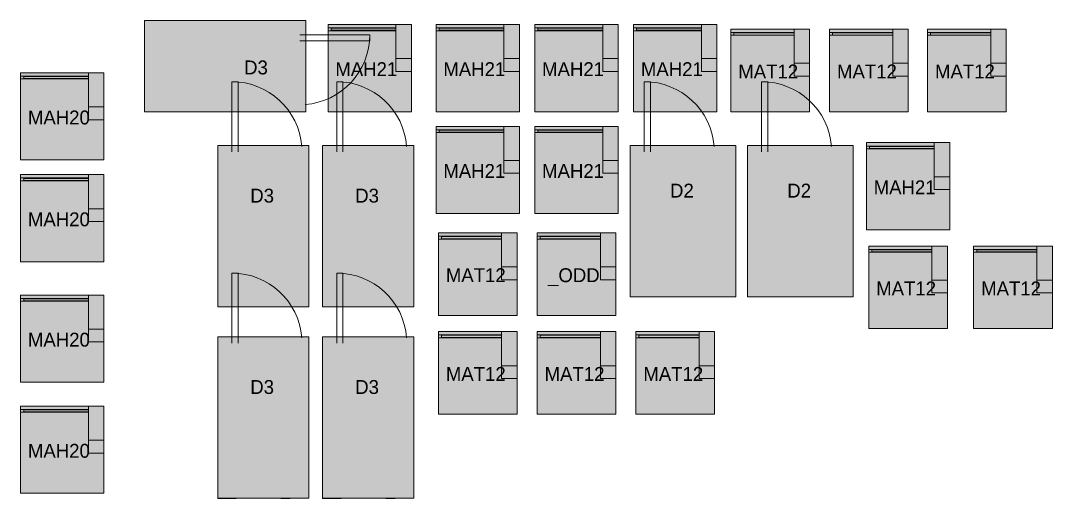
# Model space of a CAD drawing. Header units: inches. Extents: x -850 to 35, y 11821 to 12279.
# Drawn here: x -827.6 to -493.3, y 11821.4 to 11976.1 of the extents above; entities that cross this region are included whole.
import ezdxf

# ---------------------------------------------------------------- set-up
doc = ezdxf.new("R2010")
doc.units = ezdxf.units.IN
doc.header["$MEASUREMENT"] = 0
doc.layers.add('M-EQPM', color=50, linetype='Continuous', lineweight=9)
doc.layers.add('M-EQPM-IDEN', color=50, linetype='Continuous', lineweight=9)
doc.styles.add('Century Gothic', font='ufonts.com_century-gothic.ttf', dxfattribs={"height": 4.5})

# ---------------------------------------------------------------- blocks, each defined once
blk = doc.blocks.new('_Front Washer - MAH20-877465-EXISTING EQUIPMENT IN STORAGE')
at = {"layer": 'M-EQPM'}
for points in [[(12.86, 27.16), (12.86, 28.25), (-9.14, 28.25), (-9.14, 27.16)], [(12.86, 26.25), (12.86, 26.37), (-8.14, 26.37), (-8.14, 27.03), (12.86, 27.05), (12.86, 27.16), (-9.14, 27.16), (-9.14, 26.25)], [(12.86, 26.37), (12.86, 27.03), (-8.14, 27.03), (-8.14, 26.37)], [(12.86, 17.19), (17.86, 17.19), (17.86, 28.25), (12.86, 28.25)], [(17.86, 0), (17.86, 13.05), (12.86, 13.05), (12.86, 26.25), (-9.14, 26.25), (-9.14, 0), (12.86, 0)], [(12.86, 13.05), (17.86, 13.05), (17.86, 17.19), (12.86, 17.19)]]:
    blk.add_hatch(color=256, dxfattribs=at).paths.add_polyline_path(points, flags=0)
for p, q in [((-9.14, 27.16), (-9.14, 28.25)), ((-9.14, 28.25), (12.86, 28.25)), ((-9.14, 26.25), (-9.14, 27.16)), ((-9.14, 27.16), (12.86, 27.16)), ((-8.14, 26.37), (-8.14, 27.03)), ((-8.14, 27.03), (12.86, 27.03)), ((12.86, 17.19), (12.86, 28.25)), ((17.86, 28.25), (12.86, 28.25)), ((17.86, 28.25), (17.86, 17.19)), ((12.86, 26.25), (-9.14, 26.25)), ((-9.14, 26.25), (-9.14, 0)), ((12.86, 26.37), (-8.14, 26.37)), ((12.86, 13.05), (12.86, 17.19)), ((12.86, 17.19), (17.86, 17.19)), ((17.86, 17.19), (17.86, 13.05)), ((12.86, 13.05), (17.86, 13.05)), ((17.86, 0), (17.86, 13.05)), ((-9.14, 0), (17.86, 0))]:
    blk.add_line(p, q, dxfattribs=at)
blk = doc.blocks.new('_Stacked Dryer - D3-880943-EXISTING EQUIPMENT IN STORAGE')
at = {"layer": 'M-EQPM'}
for points in [[(-10.39, 0), (19.11, 0), (19.11, 52.25), (-10.39, 52.25), (-10.39, 25.24)], [(-4.39, 52.31), (-4.39, 52.25), (-1.39, 52.25), (-1.39, 52.31)], [(13.11, 52.31), (13.11, 52.25), (19.11, 52.25), (19.11, 52.31)]]:
    blk.add_hatch(color=256, dxfattribs=at).paths.add_polyline_path(points, flags=0)
for p, q in [((19.11, 52.25), (-10.39, 52.25)), ((-10.39, 52.25), (-10.39, 0)), ((-4.39, 52.31), (-1.39, 52.31)), ((-4.39, 52.31), (-4.39, 52.25)), ((-1.39, 52.25), (-1.39, 52.31)), ((13.11, 52.31), (19.11, 52.31)), ((13.11, 52.31), (13.11, 52.25)), ((19.11, 52.25), (19.11, 52.31)), ((19.11, 0), (19.11, 52.25)), ((-10.39, 0), (19.11, 0)), ((12.52, 2), (12.52, -20.68)), ((14.52, -20.68), (14.52, 2)), ((12.52, -20.68), (14.52, -20.68))]:
    blk.add_line(p, q, dxfattribs=at)
blk.add_arc((14.52, 2), 22.68, 184.3791, 270, dxfattribs=at)
blk = doc.blocks.new('_Front Washer - MAH21-907727-EXISTING EQUIPMENT IN STORAGE')
at = {"layer": 'M-EQPM'}
for points in [[(12.86, 27.16), (12.86, 28.25), (-9.14, 28.25), (-9.14, 27.16)], [(12.86, 26.25), (12.86, 26.37), (-8.14, 26.37), (-8.14, 27.03), (12.86, 27.05), (12.86, 27.16), (-9.14, 27.16), (-9.14, 26.25)], [(12.86, 26.37), (12.86, 27.03), (-8.14, 27.03), (-8.14, 26.37)], [(17.86, 17.19), (17.86, 28.25), (12.86, 28.25), (12.86, 17.19)], [(17.86, 0), (17.86, 13.05), (12.86, 13.05), (12.86, 26.25), (-9.14, 26.25), (-9.14, 0), (12.86, 0)], [(17.86, 13.05), (17.86, 17.19), (12.86, 17.19), (12.86, 13.05)]]:
    blk.add_hatch(color=256, dxfattribs=at).paths.add_polyline_path(points, flags=0)
for p, q in [((-9.14, 27.16), (-9.14, 28.25)), ((-9.14, 28.25), (12.86, 28.25)), ((-9.14, 26.25), (-9.14, 27.16)), ((-9.14, 27.16), (12.86, 27.16)), ((-8.14, 26.37), (-8.14, 27.03)), ((-8.14, 27.03), (12.86, 27.03)), ((12.86, 17.19), (12.86, 28.25)), ((17.86, 28.25), (12.86, 28.25)), ((17.86, 28.25), (17.86, 17.19)), ((12.86, 26.25), (-9.14, 26.25)), ((-9.14, 26.25), (-9.14, 0)), ((12.86, 26.37), (-8.14, 26.37)), ((12.86, 13.05), (12.86, 17.19)), ((12.86, 17.19), (17.86, 17.19)), ((17.86, 17.19), (17.86, 13.05)), ((12.86, 13.05), (17.86, 13.05)), ((17.86, 0), (17.86, 13.05)), ((-9.14, 0), (17.86, 0))]:
    blk.add_line(p, q, dxfattribs=at)
blk = doc.blocks.new('_Front Washer - MAT12-877467-EXISTING EQUIPMENT IN STORAGE')
at = {"layer": 'M-EQPM'}
for points in [[(12.11, 25.66), (12.11, 26.75), (-8.39, 26.75), (-8.39, 25.66)], [(17.11, 15.69), (17.11, 26.75), (12.11, 26.75), (12.11, 15.69)], [(12.11, 24.75), (12.11, 24.84), (-7.39, 24.84), (-7.39, 25.56), (12.11, 25.56), (12.11, 25.66), (-8.39, 25.66), (-8.39, 24.75)], [(17.11, 0), (17.11, 11.55), (12.11, 11.55), (12.11, 24.75), (-8.39, 24.75), (-8.39, 0), (12.11, 0)], [(12.11, 24.84), (12.11, 25.56), (-7.39, 25.56), (-7.39, 24.84)], [(17.11, 11.55), (17.11, 15.69), (12.11, 15.69), (12.11, 11.55)]]:
    blk.add_hatch(color=256, dxfattribs=at).paths.add_polyline_path(points, flags=0)
for p, q in [((-8.39, 25.66), (-8.39, 26.75)), ((-8.39, 26.75), (12.11, 26.75)), ((12.11, 15.69), (12.11, 26.75)), ((17.11, 26.75), (12.11, 26.75)), ((17.11, 26.75), (17.11, 15.69)), ((-8.39, 24.75), (-8.39, 25.66)), ((-8.39, 25.66), (12.11, 25.66)), ((12.11, 24.75), (-8.39, 24.75)), ((-8.39, 24.75), (-8.39, 0)), ((-7.39, 24.84), (-7.39, 25.56)), ((-7.39, 25.56), (12.11, 25.56)), ((12.11, 24.84), (-7.39, 24.84)), ((12.11, 11.55), (12.11, 15.69)), ((12.11, 15.69), (17.11, 15.69)), ((17.11, 15.69), (17.11, 11.55)), ((12.11, 11.55), (17.11, 11.55)), ((17.11, 0), (17.11, 11.55)), ((-8.39, 0), (17.11, 0))]:
    blk.add_line(p, q, dxfattribs=at)
blk = doc.blocks.new('_Stacked Dryer - D2-880941-EXISTING EQUIPMENT IN STORAGE')
at = {"layer": 'M-EQPM'}
for points in [[(-12.76, 49), (-12.76, 0), (21.49, 0), (21.49, 49)], [(-6.76, 49.06), (-6.76, 49), (-3.76, 49), (-3.76, 49.06)], [(15.49, 49.06), (15.49, 49), (21.49, 49), (21.49, 49.06)]]:
    blk.add_hatch(color=256, dxfattribs=at).paths.add_polyline_path(points, flags=0)
for p, q in [((21.49, 49), (-12.76, 49)), ((-12.76, 49), (-12.76, 0)), ((-6.76, 49.06), (-3.76, 49.06)), ((-6.76, 49.06), (-6.76, 49)), ((-3.76, 49), (-3.76, 49.06)), ((15.49, 49.06), (21.49, 49.06)), ((15.49, 49.06), (15.49, 49)), ((21.49, 49), (21.49, 49.06)), ((21.49, 0), (21.49, 49)), ((-12.76, 0), (21.49, 0)), ((14.89, 2), (14.89, -20.68)), ((16.89, -20.68), (16.89, 2)), ((14.89, -20.68), (16.89, -20.68))]:
    blk.add_line(p, q, dxfattribs=at)
blk.add_arc((16.89, 2), 22.68, 184.3791, 270, dxfattribs=at)
blk = doc.blocks.new('_Front Washer - _ODD-957119-EXISTING EQUIPMENT IN STORAGE')
at = {"layer": 'M-EQPM'}
for points in [[(12.11, 25.66), (12.11, 26.75), (-8.39, 26.75), (-8.39, 25.66)], [(17.11, 15.69), (17.11, 26.75), (12.11, 26.75), (12.11, 15.69), (14.52, 15.69)], [(12.11, 24.75), (12.11, 24.84), (-7.39, 24.84), (-7.39, 25.56), (12.11, 25.56), (12.11, 25.66), (-8.39, 25.66), (-8.39, 24.75)], [(17.11, 0), (17.11, 11.55), (12.11, 11.55), (12.11, 24.75), (-8.39, 24.75), (-8.39, 0), (14.52, 0)], [(12.11, 24.84), (12.11, 25.56), (-7.39, 25.56), (-7.39, 24.84)], [(17.11, 11.55), (17.11, 15.69), (12.11, 15.69), (12.11, 11.55), (14.52, 11.55)]]:
    blk.add_hatch(color=256, dxfattribs=at).paths.add_polyline_path(points, flags=0)
for p, q in [((-8.39, 25.66), (-8.39, 26.75)), ((-8.39, 26.75), (12.11, 26.75)), ((12.11, 15.69), (12.11, 26.75)), ((17.11, 26.75), (12.11, 26.75)), ((17.11, 26.75), (17.11, 15.69)), ((-8.39, 24.75), (-8.39, 25.66)), ((-8.39, 25.66), (12.11, 25.66)), ((12.11, 24.75), (-8.39, 24.75)), ((-8.39, 24.75), (-8.39, 0)), ((-7.39, 24.84), (-7.39, 25.56)), ((-7.39, 25.56), (12.11, 25.56)), ((12.11, 24.84), (-7.39, 24.84)), ((12.11, 11.55), (12.11, 15.69)), ((12.11, 15.69), (17.11, 15.69)), ((17.11, 15.69), (17.11, 11.55)), ((12.11, 11.55), (17.11, 11.55)), ((17.11, 0), (17.11, 11.55)), ((-8.39, 0), (17.11, 0))]:
    blk.add_line(p, q, dxfattribs=at)

msp = doc.modelspace()

# ---------------------------------------------------------------- block references
at = {"layer": 'M-EQPM'}
for name, p, rotation in [('_Stacked Dryer - D3-880943-EXISTING EQUIPMENT IN STORAGE', (-735.21, 11957.03), 89.9999999999997), ('_Stacked Dryer - D3-880943-EXISTING EQUIPMENT IN STORAGE', (-744.66, 11935.68), 180), ('_Stacked Dryer - D3-880943-EXISTING EQUIPMENT IN STORAGE', (-710.66, 11935.68), 180), ('_Stacked Dryer - D2-880941-EXISTING EQUIPMENT IN STORAGE', (-608.66, 11935.68), 180), ('_Stacked Dryer - D2-880941-EXISTING EQUIPMENT IN STORAGE', (-570.66, 11935.68), 180), ('_Stacked Dryer - D3-880943-EXISTING EQUIPMENT IN STORAGE', (-744.66, 11873.68), 180), ('_Stacked Dryer - D3-880943-EXISTING EQUIPMENT IN STORAGE', (-710.66, 11873.68), 180)]:
    msp.add_blockref(name, p, dxfattribs=dict(at, rotation=rotation))
for name, p in [('_Front Washer - MAH21-907727-EXISTING EQUIPMENT IN STORAGE', (-718.89, 11946.64)), ('_Front Washer - MAH21-907727-EXISTING EQUIPMENT IN STORAGE', (-683.89, 11946.64)), ('_Front Washer - MAH21-907727-EXISTING EQUIPMENT IN STORAGE', (-651.89, 11946.64)), ('_Front Washer - MAH21-907727-EXISTING EQUIPMENT IN STORAGE', (-619.89, 11946.64)), ('_Front Washer - MAT12-877467-EXISTING EQUIPMENT IN STORAGE', (-589.14, 11946.64)), ('_Front Washer - MAT12-877467-EXISTING EQUIPMENT IN STORAGE', (-557.14, 11946.64)), ('_Front Washer - MAT12-877467-EXISTING EQUIPMENT IN STORAGE', (-525.39, 11946.64)), ('_Front Washer - MAH20-877465-EXISTING EQUIPMENT IN STORAGE', (-818.49, 11931)), ('_Front Washer - MAH21-907727-EXISTING EQUIPMENT IN STORAGE', (-683.89, 11913.64)), ('_Front Washer - MAH21-907727-EXISTING EQUIPMENT IN STORAGE', (-651.89, 11913.64)), ('_Front Washer - MAH21-907727-EXISTING EQUIPMENT IN STORAGE', (-544.45, 11908.36)), ('_Front Washer - MAH20-877465-EXISTING EQUIPMENT IN STORAGE', (-818.49, 11898)), ('_Front Washer - MAT12-877467-EXISTING EQUIPMENT IN STORAGE', (-683.89, 11880.64)), ('_Front Washer - _ODD-957119-EXISTING EQUIPMENT IN STORAGE', (-651.89, 11880.64)), ('_Front Washer - MAT12-877467-EXISTING EQUIPMENT IN STORAGE', (-544.45, 11876.36)), ('_Front Washer - MAT12-877467-EXISTING EQUIPMENT IN STORAGE', (-510.45, 11876.36)), ('_Front Washer - MAH20-877465-EXISTING EQUIPMENT IN STORAGE', (-818.49, 11859)), ('_Front Washer - MAT12-877467-EXISTING EQUIPMENT IN STORAGE', (-683.89, 11848.64)), ('_Front Washer - MAT12-877467-EXISTING EQUIPMENT IN STORAGE', (-651.89, 11848.64)), ('_Front Washer - MAT12-877467-EXISTING EQUIPMENT IN STORAGE', (-619.89, 11848.64)), ('_Front Washer - MAH20-877465-EXISTING EQUIPMENT IN STORAGE', (-818.49, 11823))]:
    msp.add_blockref(name, p, dxfattribs=at)

# ---------------------------------------------------------------- texts
at = {"layer": 'M-EQPM-IDEN', "char_height": 4.5, "attachment_point": 1, "style": 'Century Gothic'}
for s, insert, width in [('D3', (-755.22, 11963.23), 9.999), ('MAH21', (-725.67, 11962.67), 26.8155), ('MAH21', (-690.67, 11962.67), 26.8155), ('MAH21', (-658.67, 11962.67), 26.8155), ('MAH21', (-626.67, 11962.67), 26.8155), ('MAT12', (-595.11, 11961.92), 24.846), ('MAT12', (-563.11, 11961.92), 24.846), ('MAT12', (-531.36, 11961.92), 24.846), ('MAH20', (-825.27, 11947.02), 26.8155), ('MAH21', (-690.67, 11929.67), 26.8155), ('MAH21', (-658.67, 11929.67), 26.8155), ('MAH21', (-551.23, 11924.38), 26.8155), ('D3', (-753.22, 11921.69), 9.999), ('D3', (-719.22, 11921.69), 9.999), ('D2', (-617.22, 11923.32), 9.999), ('D2', (-579.22, 11923.32), 9.999), ('MAH20', (-825.27, 11914.02), 26.8155), ('MAT12', (-689.86, 11895.92), 24.846), ('_ODD', (-656.73, 11895.92), 22.119), ('MAT12', (-550.42, 11891.63), 24.846), ('MAT12', (-516.42, 11891.63), 24.846), ('MAH20', (-825.27, 11875.02), 26.8155), ('MAT12', (-689.86, 11863.92), 24.846), ('MAT12', (-657.86, 11863.92), 24.846), ('MAT12', (-625.86, 11863.92), 24.846), ('D3', (-753.22, 11859.69), 9.999), ('D3', (-719.22, 11859.69), 9.999), ('MAH20', (-825.27, 11839.02), 26.8155)]:
    msp.add_mtext(s, dxfattribs=dict(at, insert=insert, width=width))

doc.saveas('drawing.dxf')
